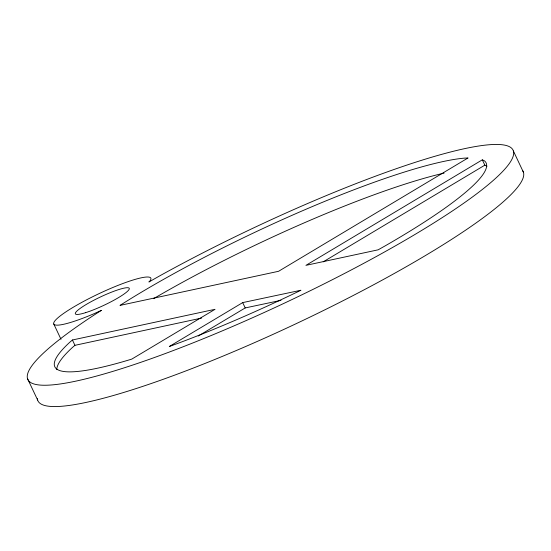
<?xml version="1.0" encoding="UTF-8"?>
<svg xmlns="http://www.w3.org/2000/svg" width="551" height="551" viewBox="0 0 551 551"><rect width="100%" height="100%" fill="white"/><g stroke="black" fill="none" stroke-linecap="round" stroke-linejoin="round"><path stroke-width="0.83" d="M72.422 339.988L69.867 342.178A238.521 36.077 -25.3 0 0 131.792 359.1L215.021 309.318L72.422 339.988L74.943 345.319L72.388 347.502A238.521 36.077 -25.3 0 0 56.787 369.59M242.695 302.602L169.309 346.503A238.521 36.077 -25.3 0 0 300.929 290.246L242.695 302.602L245.216 307.933L280.989 300.343M482.318 159.831L305.936 265.348L378.144 249.817L385.349 245.767A238.521 36.077 -25.3 0 0 484.494 160.878L482.318 159.831L484.839 165.162L487.015 166.209M198.243 336.027L245.216 307.933M323.217 261.849L484.839 165.162M74.943 345.319L201.604 318.072M513.374 150.981A268.33 40.588 -25.3 0 1 182.746 346.916A268.33 40.588 -25.3 0 1 98.904 311.935L101.418 310.365L93.45 313.953A53.667 8.12 -25.3 0 1 54.466 321.433A53.667 8.12 -25.3 0 1 111.15 288.207A53.667 8.12 -25.3 0 1 150.134 280.728L148.908 281.988L160.575 275.39A268.33 40.588 -25.3 0 1 513.374 150.981L523.45 172.298M53.805 324.071L61.003 339.292M27.55 378.702L37.626 400.019M522.479 170.404A268.33 40.588 -25.3 0 1 294.799 324.312A268.33 40.588 -25.3 0 1 37.351 398.587M153.791 298.532A238.521 36.077 -25.3 0 1 444.065 173.117M467.923 158.02L278.592 271.285L120.008 305.399A238.521 36.077 -25.3 0 1 464.603 158.116L467.923 158.02M85.66 312.644A29.816 4.511 -25.3 0 0 129.058 289.475A29.816 4.511 -25.3 0 0 92.182 301.115A29.816 4.511 -25.3 0 0 85.66 312.644"/></g></svg>
